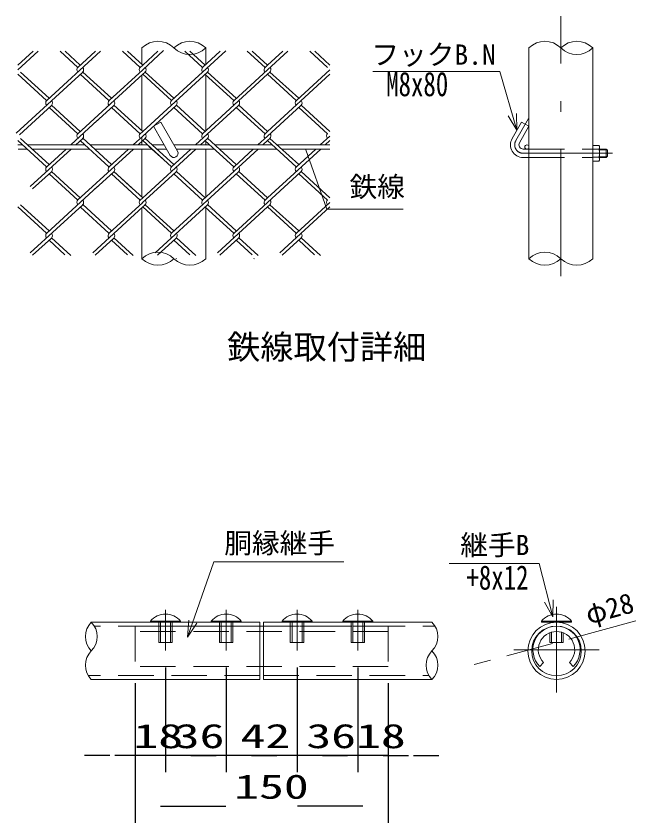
# Model space of a CAD drawing. Units: millimetres, scale not verified. Extents: x -4200 to 4200, y -2970 to 2970.
# Drawn here: x 1122 to 2592, y -1115 to 798 of the extents above; entities that cross this region are included whole.
import ezdxf
from ezdxf.enums import TextEntityAlignment as Align

# ---------------------------------------------------------------- set-up
doc = ezdxf.new("R2010")
doc.units = ezdxf.units.MM
doc.header["$LTSCALE"] = 10
doc.linetypes.add('USER2', pattern=[50.5, 30, -9, 2.5, -9])
doc.linetypes.add('USER3', pattern=[12.6, 8.4, -4.2])
for name, color, linetype, lineweight in [('0-4_D-STR-DIM', 7, 'Continuous', 13), ('0-A_D-STR-TXT', 7, 'Continuous', 13), ('0-D_3', 3, 'Continuous', 13), ('0-E_26', 2, 'USER2', 13), ('0-F_1', 1, 'Continuous', 9), ('1-0_27', 7, 'Continuous', 13), ('1-1_28', 7, 'Continuous', 13), ('1-3_11', 59, 'Continuous', 9), ('1-4_2', 7, 'Continuous', 13)]:
    doc.layers.add(name, color=color, linetype=linetype, lineweight=lineweight)
doc.layers.add('1-5_24', color=7, linetype='Continuous')
doc.styles.add('ＭＳ ゴシック', font='')
doc.styles.get('ＭＳ ゴシック').set_extended_font_data('MS Gothic')

msp = doc.modelspace()

# ---------------------------------------------------------------- linework, layer by layer
at = {"layer": '0-4_D-STR-DIM'}
for p, q in [((2591.56, -636.55), (2432.37, -679.57)), ((2285.64, -719.22), (2393.76, -690.01)), ((2247.02, -729.66), (2208.41, -740.09))]:
    msp.add_line(p, q, dxfattribs=at)
at = {"layer": '0-A_D-STR-TXT'}
msp.add_lwpolyline([(2039.68, 340.57), (1858.8, 340.57), (1809.15, 480.79)], dxfattribs=at)
at = {"layer": '0-D_3'}
for p, q in [((1447.39, 536.85), (1464.71, 546.85)), ((1447.39, 536.85), (1487.21, 467.88)), ((1464.71, 546.85), (1504.53, 477.88)), ((2320.69, 546.85), (2298.19, 507.88)), ((2338.01, 536.85), (2315.51, 497.88)), ((2338.01, 536.85), (2320.69, 546.85)), ((1125.82, 492.88), (1136.73, 492.88)), ((1126.3, 482.88), (1147.65, 482.88)), ((1148.57, 492.88), (1284.75, 492.88)), ((1159.49, 482.88), (1295.66, 482.88)), ((1296.59, 492.88), (1432.77, 492.88)), ((1307.51, 482.88), (1443.68, 482.88)), ((1444.61, 492.88), (1472.77, 492.88)), ((1455.52, 482.88), (1478.55, 482.88)), ((1495.87, 492.88), (1580.79, 492.88)), ((1501.64, 482.88), (1591.7, 482.88)), ((1592.63, 492.88), (1728.81, 492.88)), ((1603.54, 482.88), (1739.72, 482.88)), ((1740.65, 492.88), (1865.91, 492.88)), ((1751.56, 482.88), (1865.91, 482.88)), ((2324.17, 482.88), (2338.01, 482.88)), ((2489.26, 491.63), (2489.26, 454.13)), ((2489.26, 491.63), (2503.76, 491.63)), ((2503.76, 482.25), (2489.26, 482.25)), ((2505.51, 487.68), (2505.51, 458.76)), ((2505.51, 482.88), (2521.17, 482.88)), ((2505.51, 481.13), (2522.92, 481.13)), ((2521.17, 482.88), (2521.17, 462.88)), ((2524.17, 479.88), (2521.17, 482.88)), ((2524.17, 479.88), (2524.17, 465.88)), ((2524.17, 479.88), (2524.17, 465.88)), ((2324.17, 462.88), (2338.01, 462.88)), ((2503.76, 463.5), (2489.26, 463.5)), ((2505.51, 464.63), (2522.92, 464.63)), ((2505.51, 462.88), (2521.17, 462.88)), ((2521.17, 462.88), (2524.17, 465.88)), ((2489.26, 454.13), (2503.76, 454.13)), ((1440.43, -636.64), (1511.63, -636.64)), ((1440.43, -636.64), (1440.43, -639.41)), ((1440.43, -639.41), (1511.63, -639.41)), ((1511.63, -636.64), (1511.63, -639.41)), ((1584.43, -636.64), (1655.63, -636.64)), ((1584.43, -636.64), (1584.43, -639.41)), ((1584.43, -639.41), (1655.63, -639.41)), ((1655.63, -636.64), (1655.63, -639.41)), ((1823.63, -636.64), (1752.43, -636.64)), ((1752.43, -636.64), (1752.43, -639.41)), ((1823.63, -639.41), (1752.43, -639.41)), ((1823.63, -636.64), (1823.63, -639.41)), ((1967.63, -636.64), (1896.43, -636.64)), ((1896.43, -636.64), (1896.43, -639.41)), ((1967.63, -639.41), (1896.43, -639.41)), ((1967.63, -636.64), (1967.63, -639.41)), ((2438.94, -636.64), (2367.74, -636.64)), ((2367.74, -636.64), (2367.74, -639.41)), ((2438.94, -639.41), (2367.74, -639.41)), ((2387.34, -639.41), (2387.34, -641.32)), ((2391.34, -639.41), (2391.34, -640.48)), ((2415.34, -639.41), (2415.34, -640.48)), ((2419.34, -639.41), (2419.34, -641.32)), ((2438.94, -636.64), (2438.94, -639.41)), ((2387.34, -664.49), (2387.34, -687.41)), ((2391.34, -663.11), (2391.34, -687.41)), ((2415.34, -663.11), (2415.34, -687.41)), ((2419.34, -664.49), (2419.34, -687.41)), ((2419.34, -687.41), (2387.34, -687.41)), ((2372.79, -735.16), (2363.74, -744.21)), ((2433.89, -735.16), (2442.94, -744.21))]:
    msp.add_line(p, q, dxfattribs=at)
at = {"layer": '0-D_3', "linetype": 'USER3'}
for p, q in [((2338.01, 482.88), (2489.26, 482.88)), ((2338.01, 462.88), (2489.26, 462.88)), ((1404.03, -648.61), (1404.03, -744.21)), ((2004.03, -648.61), (1404.03, -648.61)), ((1460.03, -639.41), (1460.03, -687.41)), ((1464.03, -639.41), (1464.03, -687.41)), ((1488.03, -639.41), (1488.03, -687.41)), ((1492.03, -639.41), (1492.03, -687.41)), ((1604.03, -639.41), (1604.03, -687.41)), ((1608.03, -639.41), (1608.03, -687.41)), ((1632.03, -639.41), (1632.03, -687.41)), ((1636.03, -639.41), (1636.03, -687.41)), ((1772.03, -639.41), (1772.03, -687.41)), ((1776.03, -639.41), (1776.03, -687.41)), ((1800.03, -639.41), (1800.03, -687.41)), ((1804.03, -639.41), (1804.03, -687.41)), ((1916.03, -639.41), (1916.03, -687.41)), ((1920.03, -639.41), (1920.03, -687.41)), ((1944.03, -639.41), (1944.03, -687.41)), ((1948.03, -639.41), (1948.03, -687.41)), ((2004.03, -648.61), (2004.03, -744.21)), ((2004.03, -661.41), (1404.03, -661.41)), ((1460.03, -687.41), (1492.03, -687.41)), ((1604.03, -687.41), (1636.03, -687.41)), ((1804.03, -687.41), (1772.03, -687.41)), ((1948.03, -687.41), (1916.03, -687.41)), ((2004.03, -744.21), (1404.03, -744.21))]:
    msp.add_line(p, q, dxfattribs=at)
at = {"layer": '0-D_3'}
msp.add_circle((2333.01, 487.88), 5, dxfattribs=at)
for centre, radius, start, end in [((2324.17, 492.88), 30, 150, 270), ((2324.17, 492.88), 10, 150, 270), ((2498.52, 486.94), 7.04, 318.21899, 41.78101), ((2479.53, 472.88), 25.99, 338.85295, 21.14705), ((1495.87, 472.88), 10, 210, 30), ((2498.36, 458.81), 7.15, 319.0514, 40.9486), ((1476.03, -667.01), 46.8, 40.47549, 139.52451), ((1620.03, -667.01), 46.8, 40.47549, 139.52451), ((1788.03, -667.01), 46.8, 40.47549, 139.52451), ((1932.03, -667.01), 46.8, 40.47549, 139.52451), ((2403.34, -667.01), 46.8, 40.47549, 139.52451), ((2403.34, -704.61), 56, 315, 225), ((2403.34, -704.61), 43.2, 315, 225)]:
    msp.add_arc(centre, radius, start, end, dxfattribs=at)
at = {"layer": '0-E_26'}
for p, q in [((2413.64, 181.21), (2413.64, 798.2)), ((2337.11, 555.29), (2306.85, 502.88)), ((2324.17, 472.88), (2536.4, 472.88)), ((1476.03, -610.27), (1476.03, -706.71)), ((1620.03, -610.27), (1620.03, -706.71)), ((1788.03, -610.27), (1788.03, -706.71)), ((1932.03, -610.27), (1932.03, -706.71)), ((2403.34, -603.36), (2403.34, -805.87)), ((2302.08, -704.61), (2504.6, -704.61))]:
    msp.add_line(p, q, dxfattribs=at)
msp.add_arc((2324.17, 492.88), 20, 150, 270, dxfattribs=at)
at = {"layer": '0-F_1'}
for p, q in [((1420.24, 722.88), (1420.24, 683.39)), ((1571.49, 683.39), (1571.49, 722.88)), ((2338.01, 722.88), (2338.01, 222.88)), ((2489.26, 222.88), (2489.26, 722.88)), ((1420.24, 658.73), (1420.24, 526.06)), ((1571.49, 526.06), (1571.49, 658.73)), ((1420.24, 512.25), (1420.24, 492.88)), ((1571.49, 492.88), (1571.49, 501.4)), ((1420.24, 482.88), (1420.24, 368.72)), ((1571.49, 368.72), (1571.49, 482.88)), ((1571.49, 222.88), (1571.49, 347.02)), ((1420.24, 344.06), (1420.24, 222.88)), ((1700.03, -639.41), (1300.03, -639.41)), ((1700.03, -639.41), (1700.03, -775.41)), ((1708.03, -639.41), (1708.03, -775.41)), ((1708.03, -639.41), (2108.03, -639.41)), ((1700.03, -775.41), (1300.03, -775.41)), ((1708.03, -775.41), (2108.03, -775.41))]:
    msp.add_line(p, q, dxfattribs=at)
at = {"layer": '0-F_1', "linetype": 'USER3'}
for p, q in [((1700.03, -648.61), (1307.19, -648.61)), ((1708.03, -648.61), (2115.19, -648.61)), ((1700.03, -766.21), (1292.87, -766.21)), ((1708.03, -766.21), (2100.87, -766.21))]:
    msp.add_line(p, q, dxfattribs=at)
at = {"layer": '0-F_1'}
for radius in [68, 58.8]:
    msp.add_circle((2403.34, -707.41), radius, dxfattribs=at)
at = {"layer": '1-0_27', "lineweight": 25}
for p, q in [((1476.03, -746.71), (1476.03, -995.41)), ((1476.03, -746.71), (1476.03, -995.41)), ((1620.03, -746.71), (1620.03, -995.41)), ((1620.03, -746.71), (1620.03, -995.41)), ((1788.03, -746.71), (1788.03, -995.41)), ((1788.03, -746.71), (1788.03, -995.41)), ((1932.03, -746.71), (1932.03, -995.41)), ((1932.03, -746.71), (1932.03, -995.41)), ((1404.03, -784.21), (1404.03, -995.41)), ((1404.03, -784.21), (1404.03, -1115.41)), ((2004.03, -784.21), (2004.03, -995.41)), ((2004.03, -784.21), (2004.03, -1115.41)), ((1344.03, -955.41), (1284.03, -955.41)), ((1416.03, -955.41), (1356.03, -955.41)), ((1476.03, -955.41), (1404.03, -955.41)), ((1620.03, -955.41), (1476.03, -955.41)), ((1560.03, -955.41), (1500.03, -955.41)), ((1536.03, -955.41), (1596.03, -955.41)), ((1788.03, -955.41), (1620.03, -955.41)), ((1728.03, -955.41), (1668.03, -955.41)), ((1680.03, -955.41), (1740.03, -955.41)), ((1932.03, -955.41), (1788.03, -955.41)), ((1872.03, -955.41), (1812.03, -955.41)), ((1848.03, -955.41), (1908.03, -955.41)), ((2004.03, -955.41), (1932.03, -955.41)), ((1992.03, -955.41), (2052.03, -955.41)), ((2064.03, -955.41), (2124.03, -955.41)), ((1464.03, -1075.41), (1619.03, -1075.41)), ((1944.03, -1075.41), (1789.03, -1075.41))]:
    msp.add_line(p, q, dxfattribs=at)
at = {"layer": '1-0_27'}
for centre, radius, start, end in [((1458.05, 684.82), 53.65, 45.18146, 134.81854), ((1533.68, 684.82), 53.65, 45.18146, 134.81854), ((2375.83, 684.82), 53.65, 45.18146, 134.81854), ((2451.45, 684.82), 53.65, 45.18146, 134.81854), ((1533.68, 760.93), 53.65, 225.18146, 314.81854), ((2451.45, 760.93), 53.65, 225.18146, 314.81854), ((1458.05, 184.82), 53.65, 45.18146, 134.81854), ((2375.83, 184.82), 53.65, 45.18146, 134.81854), ((1458.05, 260.93), 53.65, 225.18146, 314.81854), ((1533.68, 260.93), 53.65, 225.18146, 314.81854), ((2375.83, 260.93), 53.65, 225.18146, 314.81854), ((2451.45, 260.93), 53.65, 225.18146, 314.81854), ((1334.25, -673.41), 48.24, 135.18146, 224.81854), ((1265.81, -673.41), 48.24, 315.18146, 44.81854), ((2073.81, -673.41), 48.24, 315.18146, 44.81854), ((1334.25, -741.41), 48.24, 135.18146, 224.81854), ((2142.25, -741.41), 48.24, 135.18146, 224.81854), ((2073.81, -741.41), 48.24, 315.18146, 44.81854)]:
    msp.add_arc(centre, radius, start, end, dxfattribs=at)
at = {"layer": '1-1_28'}
for p, q in [((2268.87, 666.92), (1967.85, 666.92)), ((2309.44, 527.36), (2268.87, 666.92)), ((2309.44, 527.36), (2288.72, 561.57)), ((2309.44, 527.36), (2308.6, 567.35)), ((2394.99, -626.44), (2375.25, -591.65)), ((2394.99, -626.44), (2395.29, -586.44)), ((1527.97, -674.78), (1531.07, -634.9)), ((1527.97, -674.78), (1550.59, -641.79))]:
    msp.add_line(p, q, dxfattribs=at)
for points in [[(1527.97, -674.78), (1590.9, -496.5), (1898.93, -496.5)], [(2394.99, -626.44), (2362.21, -500.38), (2148.85, -500.38)]]:
    msp.add_lwpolyline(points, dxfattribs=at)
at = {"layer": '1-3_11'}
for p, q in [((1125.82, 681.91), (1161.86, 714.94)), ((1125.82, 671.06), (1173.71, 714.94)), ((1194.42, 598.29), (1321.73, 714.94)), ((1225.95, 714.94), (1267.96, 676.45)), ((1237.79, 714.94), (1273.84, 681.91)), ((1267.92, 676.49), (1309.88, 714.94)), ((1373.97, 714.94), (1415.98, 676.45)), ((1421.86, 671.06), (1471.28, 716.35)), ((1490.46, 598.29), (1618.95, 716.03)), ((1521.99, 714.94), (1564, 676.45)), ((1533.83, 714.94), (1569.88, 681.91)), ((1563.96, 676.49), (1605.92, 714.94)), ((1670.01, 714.94), (1712.02, 676.45)), ((1717.89, 671.06), (1765.78, 714.94)), ((1818.03, 714.94), (1860.04, 676.45)), ((1829.87, 714.94), (1865.91, 681.91)), ((1342.44, 598.29), (1421.86, 671.06)), ((1415.94, 676.49), (1421.86, 681.91)), ((1638.48, 598.29), (1717.89, 671.06)), ((1711.97, 676.49), (1717.89, 681.91)), ((1786.5, 598.29), (1865.91, 671.06)), ((1121.73, 520.83), (1279.76, 665.64)), ((1125.82, 660.21), (1193.91, 597.82)), ((1131.72, 665.66), (1199.83, 603.25)), ((1267.92, 519.15), (1421.86, 660.21)), ((1273.84, 660.21), (1341.93, 597.82)), ((1279.71, 665.68), (1347.85, 603.25)), ((1421.86, 660.21), (1427.78, 665.64)), ((1421.86, 524.58), (1575.8, 665.64)), ((1421.86, 660.21), (1489.95, 597.82)), ((1427.76, 665.66), (1495.87, 603.25)), ((1570.35, 659.78), (1637.99, 597.8)), ((1575.75, 665.68), (1643.88, 603.25)), ((1599.46, 551.68), (1717.89, 660.21)), ((1717.89, 660.21), (1723.82, 665.64)), ((1717.89, 660.21), (1785.98, 597.82)), ((1717.89, 524.58), (1865.91, 660.21)), ((1723.79, 665.66), (1791.9, 603.25)), ((1205.75, 597.82), (1205.23, 598.29)), ((1501.79, 597.82), (1501.27, 598.29)), ((1649.81, 597.82), (1649.29, 598.29)), ((1129.34, 516.95), (1205.23, 586.5)), ((1194.42, 586.5), (1193.91, 586.97)), ((1199.83, 581.54), (1267.96, 519.11)), ((1205.75, 586.97), (1273.84, 524.58)), ((1308.82, 545.79), (1353.25, 586.5)), ((1347.85, 581.54), (1415.94, 519.15)), ((1353.77, 586.97), (1421.86, 524.58)), ((1421.86, 513.73), (1501.27, 586.5)), ((1490.46, 586.5), (1489.95, 586.97)), ((1495.87, 581.54), (1563.98, 519.13)), ((1501.79, 586.97), (1569.88, 524.58)), ((1547.12, 492.88), (1649.29, 586.5)), ((1638.48, 586.5), (1637.96, 586.97)), ((1643.88, 581.54), (1711.97, 519.15)), ((1649.81, 586.97), (1717.89, 524.58)), ((1717.89, 513.73), (1797.31, 586.5)), ((1791.9, 581.54), (1860.01, 519.13)), ((1797.82, 586.97), (1865.91, 524.58)), ((1251.08, 492.88), (1314.88, 551.33)), ((1563.96, 519.15), (1602.85, 554.79)), ((1415.94, 519.15), (1421.86, 524.58)), ((1711.97, 519.15), (1717.89, 524.58)), ((1125.82, 502.88), (1193.91, 440.49)), ((1131.72, 508.32), (1199.83, 445.91)), ((1262.93, 492.88), (1279.76, 508.3)), ((1274.31, 502.45), (1341.95, 440.46)), ((1279.71, 508.34), (1347.85, 445.91)), ((1399.1, 492.88), (1421.86, 513.73)), ((1410.94, 492.88), (1421.86, 502.88)), ((1421.86, 502.88), (1427.78, 508.3)), ((1421.86, 502.88), (1489.95, 440.49)), ((1427.76, 508.32), (1495.87, 445.91)), ((1558.96, 492.88), (1575.8, 508.3)), ((1570.35, 502.45), (1637.99, 440.46)), ((1575.75, 508.34), (1643.88, 445.91)), ((1695.14, 492.88), (1717.89, 513.73)), ((1706.98, 492.88), (1717.89, 502.88)), ((1717.89, 502.88), (1723.82, 508.3)), ((1717.89, 502.88), (1785.98, 440.49)), ((1723.79, 508.32), (1791.9, 445.91)), ((1843.16, 492.88), (1865.91, 513.73)), ((1855, 492.88), (1865.91, 502.88)), ((1155.4, 394.35), (1252.01, 482.88)), ((1194.42, 440.96), (1240.17, 482.88)), ((1267.45, 361.39), (1400.03, 482.88)), ((1342.44, 440.96), (1388.19, 482.88)), ((1421.86, 367.24), (1548.05, 482.88)), ((1436.61, 489.35), (1470.87, 457.97)), ((1489.95, 440.49), (1536.21, 482.88)), ((1563.93, 361.8), (1696.07, 482.88)), ((1638.48, 440.96), (1684.23, 482.88)), ((1717.89, 367.24), (1844.09, 482.88)), ((1786.5, 440.96), (1832.25, 482.88)), ((1205.75, 440.49), (1205.23, 440.96)), ((1501.79, 440.49), (1501.27, 440.96)), ((1160.81, 388.45), (1205.23, 429.16)), ((1194.42, 429.16), (1193.91, 429.63)), ((1199.83, 424.21), (1267.92, 361.82)), ((1205.75, 429.63), (1273.84, 367.24)), ((1308.82, 388.45), (1353.25, 429.16)), ((1347.83, 424.23), (1415.98, 361.78)), ((1347.85, 424.21), (1385.49, 389.72)), ((1353.75, 429.66), (1421.86, 367.24)), ((1353.77, 429.63), (1399.68, 387.57)), ((1420.61, 355.25), (1501.27, 429.16)), ((1490.46, 429.16), (1489.95, 429.63)), ((1490.46, 283.62), (1649.29, 429.16)), ((1495.87, 424.21), (1564, 361.78)), ((1501.79, 429.63), (1569.88, 367.24)), ((1643.88, 424.21), (1712, 361.8)), ((1649.81, 429.63), (1717.89, 367.24)), ((1717.89, 356.39), (1797.31, 429.16)), ((1791.9, 424.21), (1860.01, 361.8)), ((1797.82, 429.63), (1865.91, 367.24)), ((1194.42, 283.62), (1314.88, 394)), ((1415.94, 361.82), (1421.86, 367.24)), ((1711.97, 361.82), (1717.89, 367.24)), ((1125.82, 345.54), (1193.91, 283.15)), ((1131.72, 350.99), (1199.83, 288.57)), ((1155.4, 237.01), (1279.76, 350.97)), ((1274.31, 345.11), (1341.97, 283.11)), ((1279.71, 351.01), (1347.85, 288.57)), ((1303.42, 237.01), (1421.86, 345.54)), ((1342.44, 283.62), (1421.86, 356.39)), ((1421.86, 345.54), (1427.78, 350.97)), ((1421.86, 345.54), (1489.95, 283.15)), ((1427.76, 350.99), (1495.87, 288.57)), ((1451.44, 237.01), (1575.8, 350.97)), ((1570.35, 345.11), (1638.01, 283.11)), ((1575.75, 351.01), (1643.88, 288.57)), ((1599.46, 237.01), (1717.89, 345.54)), ((1638.48, 283.62), (1717.89, 356.39)), ((1717.89, 345.54), (1723.82, 350.97)), ((1717.89, 345.54), (1785.98, 283.15)), ((1723.79, 350.99), (1791.9, 288.57)), ((1747.48, 237.01), (1865.91, 345.54)), ((1786.5, 283.62), (1865.91, 356.39)), ((1160.81, 231.12), (1205.23, 271.83)), ((1205.75, 272.3), (1251.66, 230.23)), ((1308.82, 231.12), (1353.25, 271.83)), ((1353.77, 272.3), (1399.68, 230.23)), ((1456.84, 231.12), (1501.27, 271.83)), ((1501.79, 272.3), (1547.7, 230.23)), ((1604.86, 231.12), (1649.29, 271.83)), ((1638.48, 271.83), (1637.96, 272.3)), ((1649.81, 283.15), (1649.29, 283.62)), ((1649.81, 272.3), (1695.71, 230.23)), ((1752.88, 231.12), (1797.31, 271.83)), ((1797.82, 272.3), (1843.73, 230.23)), ((1199.83, 266.87), (1237.47, 232.38)), ((1347.85, 266.87), (1385.49, 232.38)), ((1495.87, 266.87), (1533.51, 232.38)), ((1643.88, 266.87), (1681.53, 232.38)), ((1791.9, 266.87), (1829.55, 232.38))]:
    msp.add_line(p, q, dxfattribs=at)
for points in [[(1385.81, 714.94), (1421.86, 681.91), (1457.9, 714.94)], [(1681.85, 714.94), (1717.89, 681.91), (1753.94, 714.94)]]:
    msp.add_lwpolyline(points, dxfattribs=at)
for centre, start, end in [((1273.84, 671.06), 132.5, 222.5), ((1273.84, 671.06), 132.5, 222.5), ((1273.84, 671.06), 312.5, 42.5), ((1273.84, 671.06), 312.5, 42.5), ((1421.86, 671.06), 132.5, 222.5), ((1421.86, 671.06), 312.5, 42.5), ((1569.88, 671.06), 132.5, 222.5), ((1569.88, 671.06), 132.5, 222.5), ((1569.88, 671.06), 312.5, 42.5), ((1569.88, 671.06), 312.5, 42.5), ((1717.89, 671.06), 132.5, 222.5), ((1717.89, 671.06), 312.5, 42.5), ((1199.83, 592.4), 132.5, 227.5), ((1199.83, 592.4), 312.5, 47.5), ((1347.85, 592.4), 132.5, 222.5), ((1347.85, 592.4), 312.5, 42.5), ((1495.87, 592.4), 132.5, 227.5), ((1495.87, 592.4), 312.5, 47.5), ((1643.88, 592.4), 132.5, 227.5), ((1643.88, 592.4), 312.5, 47.5), ((1791.9, 592.4), 132.5, 222.5), ((1791.9, 592.4), 312.5, 42.5), ((1273.84, 513.73), 132.5, 222.5), ((1273.84, 513.73), 132.5, 222.5), ((1273.84, 513.73), 312.5, 42.5), ((1273.84, 513.73), 312.5, 42.5), ((1421.86, 513.73), 132.5, 222.5), ((1421.86, 513.73), 312.5, 42.5), ((1569.88, 513.73), 132.5, 222.5), ((1569.88, 513.73), 132.5, 222.5), ((1569.88, 513.73), 312.5, 42.5), ((1569.88, 513.73), 312.5, 42.5), ((1717.89, 513.73), 132.5, 222.5), ((1717.89, 513.73), 312.5, 42.5), ((1865.91, 513.73), 132.5, 222.5), ((1865.91, 513.73), 132.5, 222.5), ((1199.83, 435.06), 132.5, 227.5), ((1199.83, 435.06), 312.5, 47.5), ((1347.85, 435.06), 132.5, 222.5), ((1347.85, 435.06), 312.5, 42.5), ((1495.87, 435.06), 132.5, 227.5), ((1495.87, 435.06), 312.5, 47.5), ((1643.88, 435.06), 132.5, 222.5), ((1643.88, 435.06), 312.5, 42.5), ((1791.9, 435.06), 132.5, 222.5), ((1791.9, 435.06), 312.5, 42.5), ((1273.84, 356.39), 132.5, 222.5), ((1273.84, 356.39), 312.5, 42.5), ((1421.86, 356.39), 132.5, 222.5), ((1421.86, 356.39), 312.5, 42.5), ((1569.88, 356.39), 132.5, 222.5), ((1569.88, 356.39), 132.5, 222.5), ((1569.88, 356.39), 312.5, 42.5), ((1569.88, 356.39), 312.5, 42.5), ((1717.89, 356.39), 132.5, 222.5), ((1717.89, 356.39), 312.5, 42.5), ((1865.91, 356.39), 132.5, 222.5), ((1865.91, 356.39), 132.5, 222.5), ((1199.83, 277.72), 132.5, 222.5), ((1199.83, 277.72), 312.5, 42.5), ((1347.85, 277.72), 132.5, 222.5), ((1347.85, 277.72), 312.5, 42.5), ((1495.87, 277.72), 132.5, 222.5), ((1495.87, 277.72), 312.5, 42.5), ((1643.88, 277.72), 132.5, 227.5), ((1643.88, 277.72), 312.5, 47.5), ((1791.9, 277.72), 132.5, 222.5), ((1791.9, 277.72), 312.5, 42.5)]:
    msp.add_arc(centre, 8, start, end, dxfattribs=at)
at = {"layer": '1-4_2'}
for p, q in [((1686.11, 223.15), (1685.81, 222.88)), ((1686.4, 222.88), (1686.11, 223.15))]:
    msp.add_line(p, q, dxfattribs=at)
msp.add_lwpolyline([(1502.08, 222.88), (1501.64, 223.28), (1501.19, 222.88)], dxfattribs=at)

# ---------------------------------------------------------------- texts
at = {"layer": '0-4_D-STR-DIM', "style": 'ＭＳ ゴシック'}
msp.add_text('φ28', height=48.09, rotation=15.122, dxfattribs=at).set_placement((2483.44, -658.78), align=Align.BOTTOM_LEFT)
at = {"layer": '0-A_D-STR-TXT', "style": 'ＭＳ ゴシック'}
for s, p in [('フックB.N', (1964.4, 668.46)), ('鉄線', (1912.52, 354.94)), ('胴縁継手', (1615.37, -490.28)), ('継手B', (2175.16, -494.79))]:
    msp.add_text(s, height=48.09, dxfattribs=at).set_placement(p, align=Align.BOTTOM_LEFT)
at = {"layer": '1-0_27', "style": 'ＭＳ ゴシック', "width": 1.5}
for s, p in [('18', (1400.03, -955.52)), ('36', (1498.03, -955.52)), ('42', (1654.03, -955.52)), ('36', (1810.03, -955.52)), ('18', (1928.03, -955.52)), ('150', (1639.03, -1075.52))]:
    msp.add_text(s, height=57.7, dxfattribs=at).set_placement(p, align=Align.BOTTOM_LEFT)
at = {"layer": '1-1_28', "style": 'ＭＳ ゴシック', "width": 0.75}
for s, p in [('M8x80', (1999.36, 590.97)), ('+8x12', (2189.75, -579.6))]:
    msp.add_text(s, height=57.7, dxfattribs=at).set_placement(p, align=Align.BOTTOM_LEFT)
at = {"layer": '1-5_24', "style": 'ＭＳ ゴシック'}
msp.add_text('鉄線取付詳細', height=57.7, dxfattribs=at).set_placement((1622.18, -32.71), align=Align.BOTTOM_LEFT)

doc.saveas('drawing.dxf')
